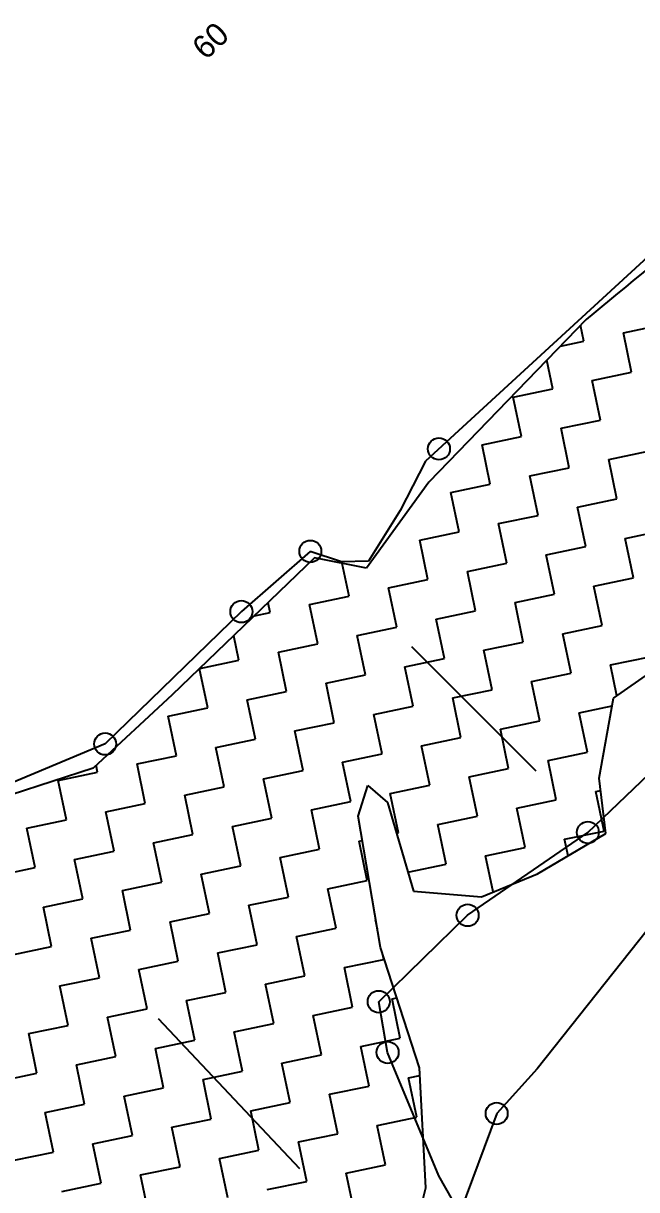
# Model space of a CAD drawing. Header units: metres. Extents: x 353942 to 357335, y 1746780 to 1749904.
# Drawn here: x 355671.2 to 355863.6, y 1748427.2 to 1748793.1 of the extents above; entities that cross this region are included whole.
import ezdxf

# ---------------------------------------------------------------- set-up
doc = ezdxf.new("R2010")
doc.units = ezdxf.units.M
doc.header["$MEASUREMENT"] = 0
for name, color, linetype in [('POLY_HATCH', 12, 'Continuous'), ('POLY_PARCEL', 6, 'Continuous'), ('SYM_ARROW', 1, 'Continuous'), ('TEXT_PARCEL', 7, 'Continuous')]:
    doc.layers.add(name, color=color, linetype=linetype)
doc.styles.add('TEXT_MAP', font='')
doc.styles.get('TEXT_MAP').set_extended_font_data('Kruti Dev 050')

msp = doc.modelspace()

# ---------------------------------------------------------------- linework, layer by layer
for centre in [(355801.57, 1748659.61), (355761.23, 1748627.46), (355739.61, 1748608.57), (355696.88, 1748567.06), (355848.3, 1748539.29), (355810.57, 1748513.31), (355782.68, 1748486.2), (355785.48, 1748470.28), (355819.69, 1748451.13)]:
    msp.add_circle(centre, 3.44)
at = {"layer": 'POLY_HATCH'}
for p, q in [((355847.73, 1748700.2), (355798.37, 1748649.17)), ((355798.37, 1748649.17), (355778.83, 1748622.14)), ((355762.58, 1748625.4), (355717.93, 1748582.42)), ((355778.83, 1748622.14), (355762.58, 1748625.4)), ((355856.37, 1748581.39), (355873.66, 1748593.55)), ((355717.93, 1748582.42), (355693.09, 1748559.47)), ((355851.88, 1748556.37), (355856.37, 1748581.39)), ((355693.09, 1748559.47), (355667.41, 1748551.14)), ((355853.97, 1748538.94), (355851.88, 1748556.37)), ((355776.22, 1748544.43), (355779.27, 1748554.01)), ((355779.27, 1748554.01), (355785.44, 1748548.69)), ((355785.44, 1748548.69), (355793.58, 1748520.88)), ((355783.28, 1748503.19), (355776.22, 1748544.43)), ((355832.5, 1748526.3), (355853.97, 1748538.94)), ((355814.95, 1748519.13), (355832.5, 1748526.3)), ((355793.58, 1748520.88), (355814.95, 1748519.13)), ((355795.43, 1748465.45), (355783.28, 1748503.19)), ((355797.47, 1748427.81), (355795.43, 1748465.45)), ((355789.74, 1748397.84), (355797.47, 1748427.81))]:
    msp.add_line(p, q, dxfattribs=at)
at = {"layer": 'POLY_HATCH', "linetype": 'Continuous'}
for p, q in [((355847.06, 1748693.42), (355846.01, 1748698.42)), ((355859.43, 1748696), (355871.81, 1748698.59)), ((355862.02, 1748683.63), (355859.43, 1748696)), ((355839.67, 1748691.87), (355847.06, 1748693.42)), ((355837.27, 1748678.45), (355835.39, 1748687.44)), ((355849.64, 1748681.04), (355862.02, 1748683.63)), ((355852.23, 1748668.66), (355849.64, 1748681.04)), ((355824.89, 1748675.87), (355837.27, 1748678.45)), ((355827.48, 1748663.49), (355824.89, 1748675.87)), ((355839.86, 1748666.08), (355852.23, 1748668.66)), ((355842.44, 1748653.7), (355839.86, 1748666.08)), ((355815.11, 1748660.9), (355827.48, 1748663.49)), ((355817.69, 1748648.53), (355815.11, 1748660.9)), ((355854.82, 1748656.29), (355867.19, 1748658.88)), ((355830.07, 1748651.11), (355842.44, 1748653.7)), ((355857.41, 1748643.91), (355854.82, 1748656.29)), ((355832.66, 1748638.74), (355830.07, 1748651.11)), ((355805.32, 1748645.94), (355817.69, 1748648.53)), ((355807.91, 1748633.56), (355805.32, 1748645.94)), ((355845.03, 1748641.33), (355857.41, 1748643.91)), ((355847.62, 1748628.95), (355845.03, 1748641.33)), ((355820.28, 1748636.15), (355832.66, 1748638.74)), ((355822.87, 1748623.78), (355820.28, 1748636.15)), ((355795.53, 1748630.98), (355807.91, 1748633.56)), ((355859.99, 1748631.54), (355872.37, 1748634.13)), ((355862.58, 1748619.16), (355859.99, 1748631.54)), ((355798.12, 1748618.6), (355795.53, 1748630.98)), ((355835.24, 1748626.36), (355847.62, 1748628.95)), ((355837.83, 1748613.99), (355835.24, 1748626.36)), ((355773.37, 1748613.43), (355771.23, 1748623.67)), ((355810.49, 1748621.19), (355822.87, 1748623.78)), ((355813.08, 1748608.81), (355810.49, 1748621.19)), ((355785.74, 1748616.01), (355798.12, 1748618.6)), ((355850.21, 1748616.58), (355862.58, 1748619.16)), ((355760.99, 1748610.84), (355773.37, 1748613.43)), ((355788.33, 1748603.64), (355785.74, 1748616.01)), ((355825.46, 1748611.4), (355837.83, 1748613.99)), ((355852.79, 1748604.2), (355850.21, 1748616.58)), ((355748.62, 1748608.25), (355747.97, 1748611.34)), ((355763.58, 1748598.46), (355760.99, 1748610.84)), ((355828.04, 1748599.03), (355825.46, 1748611.4)), ((355743.7, 1748607.22), (355748.62, 1748608.25)), ((355800.71, 1748606.23), (355813.08, 1748608.81)), ((355803.29, 1748593.85), (355800.71, 1748606.23)), ((355775.96, 1748601.05), (355788.33, 1748603.64)), ((355840.42, 1748601.61), (355852.79, 1748604.2)), ((355738.83, 1748593.29), (355737.22, 1748600.99)), ((355778.54, 1748588.68), (355775.96, 1748601.05)), ((355815.67, 1748596.44), (355828.04, 1748599.03)), ((355843.01, 1748589.24), (355840.42, 1748601.61)), ((355751.2, 1748595.88), (355763.58, 1748598.46)), ((355753.79, 1748583.5), (355751.2, 1748595.88)), ((355818.26, 1748584.06), (355815.67, 1748596.44)), ((355726.55, 1748590.72), (355738.83, 1748593.29)), ((355790.92, 1748591.26), (355803.29, 1748593.85)), ((355855.38, 1748591.83), (355867.76, 1748594.41)), ((355857.41, 1748582.12), (355855.38, 1748591.83)), ((355729.04, 1748578.33), (355726.47, 1748590.64)), ((355766.17, 1748586.09), (355778.54, 1748588.68)), ((355793.51, 1748578.89), (355790.92, 1748591.26)), ((355830.63, 1748586.65), (355843.01, 1748589.24)), ((355768.75, 1748573.71), (355766.17, 1748586.09)), ((355805.88, 1748581.48), (355818.26, 1748584.06)), ((355833.22, 1748574.28), (355830.63, 1748586.65)), ((355741.42, 1748580.91), (355753.79, 1748583.5)), ((355744, 1748568.54), (355741.42, 1748580.91)), ((355808.47, 1748569.1), (355805.88, 1748581.48)), ((355716.67, 1748575.74), (355729.04, 1748578.33)), ((355781.13, 1748576.3), (355793.51, 1748578.89)), ((355845.59, 1748576.86), (355855.94, 1748579.03)), ((355848.18, 1748564.49), (355845.59, 1748576.86)), ((355719.25, 1748563.36), (355716.67, 1748575.74)), ((355756.38, 1748571.13), (355768.75, 1748573.71)), ((355783.72, 1748563.93), (355781.13, 1748576.3)), ((355820.84, 1748571.69), (355833.22, 1748574.28)), ((355758.97, 1748558.75), (355756.38, 1748571.13)), ((355823.43, 1748559.31), (355820.84, 1748571.69)), ((355731.63, 1748565.95), (355744, 1748568.54)), ((355734.22, 1748553.58), (355731.63, 1748565.95)), ((355796.09, 1748566.51), (355808.47, 1748569.1)), ((355798.68, 1748554.14), (355796.09, 1748566.51)), ((355706.88, 1748560.78), (355719.25, 1748563.36)), ((355771.34, 1748561.34), (355783.72, 1748563.93)), ((355835.81, 1748561.9), (355848.18, 1748564.49)), ((355694.5, 1748558.19), (355694.05, 1748560.35)), ((355709.47, 1748548.4), (355706.88, 1748560.78)), ((355746.59, 1748556.16), (355758.97, 1748558.75)), ((355773.93, 1748548.96), (355771.34, 1748561.34)), ((355811.06, 1748556.73), (355823.43, 1748559.31)), ((355838.39, 1748549.53), (355835.81, 1748561.9)), ((355682.13, 1748555.6), (355694.5, 1748558.19)), ((355684.72, 1748543.23), (355682.13, 1748555.6)), ((355749.18, 1748543.79), (355746.59, 1748556.16)), ((355813.64, 1748544.35), (355811.06, 1748556.73)), ((355721.84, 1748550.99), (355734.22, 1748553.58)), ((355786.3, 1748551.55), (355798.68, 1748554.14)), ((355788.89, 1748539.18), (355786.3, 1748551.55)), ((355850.77, 1748552.11), (355852.35, 1748552.44)), ((355853.36, 1748539.74), (355850.77, 1748552.11)), ((355697.09, 1748545.81), (355709.47, 1748548.4)), ((355724.43, 1748538.61), (355721.84, 1748550.99)), ((355761.55, 1748546.38), (355773.93, 1748548.96)), ((355826.02, 1748546.94), (355838.39, 1748549.53)), ((355699.68, 1748533.44), (355697.09, 1748545.81)), ((355736.8, 1748541.2), (355749.18, 1748543.79)), ((355764.14, 1748534), (355761.55, 1748546.38)), ((355801.27, 1748541.76), (355813.64, 1748544.35)), ((355828.61, 1748534.56), (355826.02, 1748546.94)), ((355672.34, 1748540.64), (355684.72, 1748543.23)), ((355674.93, 1748528.26), (355672.34, 1748540.64)), ((355739.39, 1748528.83), (355736.8, 1748541.2)), ((355803.85, 1748529.39), (355801.27, 1748541.76)), ((355712.05, 1748536.03), (355724.43, 1748538.61)), ((355776.52, 1748536.59), (355777.52, 1748536.8)), ((355779.1, 1748524.21), (355776.52, 1748536.59)), ((355788.26, 1748539.04), (355788.89, 1748539.18)), ((355840.98, 1748537.15), (355853.36, 1748539.74)), ((355842.07, 1748531.93), (355840.98, 1748537.15)), ((355687.3, 1748530.85), (355699.68, 1748533.44)), ((355714.64, 1748523.65), (355712.05, 1748536.03)), ((355751.77, 1748531.41), (355764.14, 1748534)), ((355816.23, 1748531.98), (355828.61, 1748534.56)), ((355689.89, 1748518.48), (355687.3, 1748530.85)), ((355754.35, 1748519.04), (355751.77, 1748531.41)), ((355791.83, 1748526.87), (355803.85, 1748529.39)), ((355818.6, 1748520.62), (355816.23, 1748531.98)), ((355662.55, 1748525.68), (355674.93, 1748528.26)), ((355727.02, 1748526.24), (355739.39, 1748528.83)), ((355729.6, 1748513.86), (355727.02, 1748526.24)), ((355702.27, 1748521.06), (355714.64, 1748523.65)), ((355766.73, 1748521.63), (355779.1, 1748524.21)), ((355677.52, 1748515.89), (355689.89, 1748518.48)), ((355704.85, 1748508.69), (355702.27, 1748521.06)), ((355741.98, 1748516.45), (355754.35, 1748519.04)), ((355769.32, 1748509.25), (355766.73, 1748521.63)), ((355680.1, 1748503.51), (355677.52, 1748515.89)), ((355744.57, 1748504.08), (355741.98, 1748516.45)), ((355717.23, 1748511.28), (355729.6, 1748513.86)), ((355719.82, 1748498.9), (355717.23, 1748511.28)), ((355781.69, 1748511.84), (355781.8, 1748511.86)), ((355782.3, 1748508.92), (355781.69, 1748511.84)), ((355692.48, 1748506.1), (355704.85, 1748508.69)), ((355756.94, 1748506.66), (355769.32, 1748509.25)), ((355667.73, 1748500.93), (355680.1, 1748503.51)), ((355695.07, 1748493.73), (355692.48, 1748506.1)), ((355732.19, 1748501.49), (355744.57, 1748504.08)), ((355759.53, 1748494.29), (355756.94, 1748506.66)), ((355734.78, 1748489.11), (355732.19, 1748501.49)), ((355784.28, 1748499.46), (355783.9, 1748501.27)), ((355707.44, 1748496.31), (355719.82, 1748498.9)), ((355710.03, 1748483.94), (355707.44, 1748496.31)), ((355771.9, 1748496.88), (355784.28, 1748499.46)), ((355774.49, 1748484.5), (355771.9, 1748496.88)), ((355682.69, 1748491.14), (355695.07, 1748493.73)), ((355747.15, 1748491.7), (355759.53, 1748494.29)), ((355685.28, 1748478.76), (355682.69, 1748491.14)), ((355722.4, 1748486.53), (355734.78, 1748489.11)), ((355749.74, 1748479.33), (355747.15, 1748491.7)), ((355724.99, 1748474.15), (355722.4, 1748486.53)), ((355786.87, 1748487.09), (355788.37, 1748487.4)), ((355789.45, 1748474.71), (355786.87, 1748487.09)), ((355697.65, 1748481.35), (355710.03, 1748483.94)), ((355762.12, 1748481.91), (355774.49, 1748484.5)), ((355764.7, 1748469.54), (355762.12, 1748481.91)), ((355672.9, 1748476.18), (355685.28, 1748478.76)), ((355700.24, 1748468.98), (355697.65, 1748481.35)), ((355737.37, 1748476.74), (355749.74, 1748479.33)), ((355675.49, 1748463.8), (355672.9, 1748476.18)), ((355739.95, 1748464.36), (355737.37, 1748476.74)), ((355777.08, 1748472.13), (355789.45, 1748474.71)), ((355712.62, 1748471.56), (355724.99, 1748474.15)), ((355715.2, 1748459.19), (355712.62, 1748471.56)), ((355779.67, 1748459.75), (355777.08, 1748472.13)), ((355687.87, 1748466.39), (355700.24, 1748468.98)), ((355752.33, 1748466.95), (355764.7, 1748469.54)), ((355754.92, 1748454.58), (355752.33, 1748466.95)), ((355663.11, 1748461.21), (355675.49, 1748463.8)), ((355690.45, 1748454.01), (355687.87, 1748466.39)), ((355727.58, 1748461.78), (355739.95, 1748464.36)), ((355730.17, 1748449.4), (355727.58, 1748461.78)), ((355767.29, 1748457.16), (355779.67, 1748459.75)), ((355792.04, 1748462.34), (355795.56, 1748463.07)), ((355794.63, 1748449.96), (355792.04, 1748462.34)), ((355702.83, 1748456.6), (355715.2, 1748459.19)), ((355705.42, 1748444.23), (355702.83, 1748456.6)), ((355769.88, 1748444.79), (355767.29, 1748457.16)), ((355678.08, 1748451.43), (355690.45, 1748454.01)), ((355742.54, 1748451.99), (355754.92, 1748454.58)), ((355680.66, 1748439.05), (355678.08, 1748451.43)), ((355717.79, 1748446.81), (355730.17, 1748449.4)), ((355745.13, 1748439.61), (355742.54, 1748451.99)), ((355782.25, 1748447.38), (355794.63, 1748449.96)), ((355720.38, 1748434.44), (355717.79, 1748446.81)), ((355784.84, 1748435), (355782.25, 1748447.38)), ((355693.04, 1748441.64), (355705.42, 1748444.23)), ((355695.63, 1748429.26), (355693.04, 1748441.64)), ((355757.5, 1748442.2), (355769.88, 1748444.79)), ((355760.09, 1748429.83), (355757.5, 1748442.2)), ((355668.29, 1748436.46), (355680.66, 1748439.05)), ((355732.75, 1748437.03), (355745.13, 1748439.61)), ((355708, 1748431.85), (355720.38, 1748434.44)), ((355735.34, 1748424.65), (355732.75, 1748437.03)), ((355772.47, 1748432.41), (355784.84, 1748435)), ((355710.59, 1748419.48), (355708, 1748431.85)), ((355775.05, 1748420.04), (355772.47, 1748432.41)), ((355683.25, 1748426.68), (355695.63, 1748429.26)), ((355747.72, 1748427.24), (355760.09, 1748429.83))]:
    msp.add_line(p, q, dxfattribs=at)
at = {"layer": 'POLY_HATCH'}
msp.add_arc((362297.66, 1740888.37), 10130.46, 128.967349, 129.545197, dxfattribs=at)
at = {"layer": 'POLY_PARCEL'}
for p, q in [((355901.68, 1748751.64), (355797.4, 1748655.77)), ((355797.4, 1748655.77), (355789.45, 1748640.27)), ((355789.45, 1748640.27), (355779.46, 1748624.35)), ((355761.23, 1748627.46), (355739.61, 1748608.57)), ((355770.97, 1748624.17), (355761.23, 1748627.46)), ((355779.46, 1748624.35), (355770.97, 1748624.17)), ((355739.61, 1748608.57), (355696.88, 1748567.06)), ((355848.3, 1748539.29), (355909.7, 1748598.2)), ((355696.88, 1748567.06), (355615.05, 1748532.92)), ((355810.57, 1748513.31), (355848.3, 1748539.29)), ((355872.83, 1748516.22), (355832.36, 1748465.19)), ((355782.68, 1748486.2), (355810.57, 1748513.31)), ((355785.48, 1748470.28), (355782.68, 1748486.2)), ((355801.55, 1748431.61), (355785.48, 1748470.28)), ((355832.36, 1748465.19), (355819.69, 1748451.13)), ((355819.69, 1748451.13), (355808.09, 1748419.97)), ((355808.09, 1748419.97), (355801.55, 1748431.61))]:
    msp.add_line(p, q, dxfattribs=at)
at = {"layer": 'SYM_ARROW'}
for points in [[(355832.1, 1748558.53), (355793.07, 1748597.55)], [(355757.97, 1748433.81), (355713.62, 1748480.82)]]:
    msp.add_lwpolyline(points, dxfattribs=at)
for points in [[(355832.12, 1748558.55), (355832.23, 1748558.4), (355832.08, 1748558.51)], [(355757.99, 1748433.83), (355758.09, 1748433.68), (355757.95, 1748433.79)]]:
    msp.add_solid(points, dxfattribs=at)

# ---------------------------------------------------------------- texts
at = {"layer": 'TEXT_PARCEL', "style": 'TEXT_MAP'}
msp.add_text('60', height=7.282, rotation=43.5388, dxfattribs=at).set_placement((355728.47, 1748781.32))

doc.saveas('drawing.dxf')
